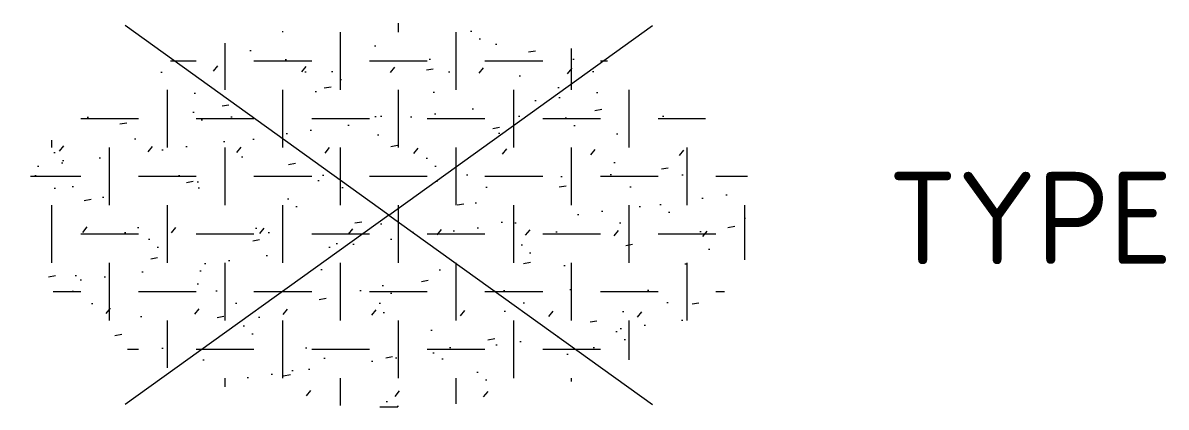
# Model space of a CAD drawing. Extents: x -1.98 to 4.21, y -1.04 to 1.04.
import ezdxf
from ezdxf.enums import TextEntityAlignment as Align

# ---------------------------------------------------------------- set-up
doc = ezdxf.new("R2010")
doc.units = 0
doc.header["$LTSCALE"] = 0.2
doc.styles.add('NLCS-ISO', font='NLCS-ISO.ttf')

msp = doc.modelspace()

# ---------------------------------------------------------------- hatches: boundary and pattern name
at = {"ltscale": 0.1}
h = msp.add_hatch(dxfattribs=at)
h.set_pattern_fill('GR-GRAS-GAZON', color=256, scale=0.25, style=0, pattern_type=2)
h.set_pattern_definition([(37.5, (-1.98036, -1.0405), (-0.01575, 0.481706), [0, -0.38, 0, -0.425, 0, -0.40625]), (7.5, (-1.98036, -1.0405), (0.44244, 0.70554), [0, -0.205, 0, -0.3425, 0, -0.13125]), (327.5, (-2.28786, -1.0405), (0.778535, 0.001415), [0, -0.125, 0, -0.45, 0, -0.5875]), (317.5, (-2.28786, -1.0405), (0.75153, 0.21942), [0, -0.0625, 0, -0.295, 0, -0.3375]), (51, (-2.61536, -0.088), (-0.126022, 0.43949), [0.0375, -0.523875]), (10, (-2.61536, -1.993), (0.193222, 0.414365), [0.0375, -0.523875])])
edge = h.paths.add_edge_path()
edge.add_ellipse((0, 0), major_axis=(1.9804, 0), ratio=0.525412, start_angle=0, end_angle=360, ccw=False)
h = msp.add_hatch(dxfattribs=at)
h.set_pattern_fill('GR-GRAS-GESTABILISEERD01', color=256, scale=5, style=0, pattern_type=2)
h.set_pattern_definition([(0, (-1.98036, -1.0405), (0.3125, 0.3125), [0.3125, -0.3125]), (90, (-1.8241, -0.88425), (-0.3125, 0.3125), [0.3125, -0.3125])])
edge = h.paths.add_edge_path()
edge.add_ellipse((0, 0), major_axis=(1.9804, 0), ratio=0.525412, start_angle=0, end_angle=360, ccw=False)

# ---------------------------------------------------------------- linework, layer by layer
for q in [(-1.4267, 1.0272), (1.4267, 1.0272), (-1.4267, -1.0272), (1.4267, -1.0272)]:
    msp.add_line((0, 0), q, dxfattribs=at)

# ---------------------------------------------------------------- texts
at = {"ltscale": 0.1, "style": 'NLCS-ISO'}
msp.add_attdef('TYPE', text='', height=0.5, dxfattribs=at).set_placement((3.4709, -0.0161), align=Align.MIDDLE_CENTER)

doc.saveas('drawing.dxf')
